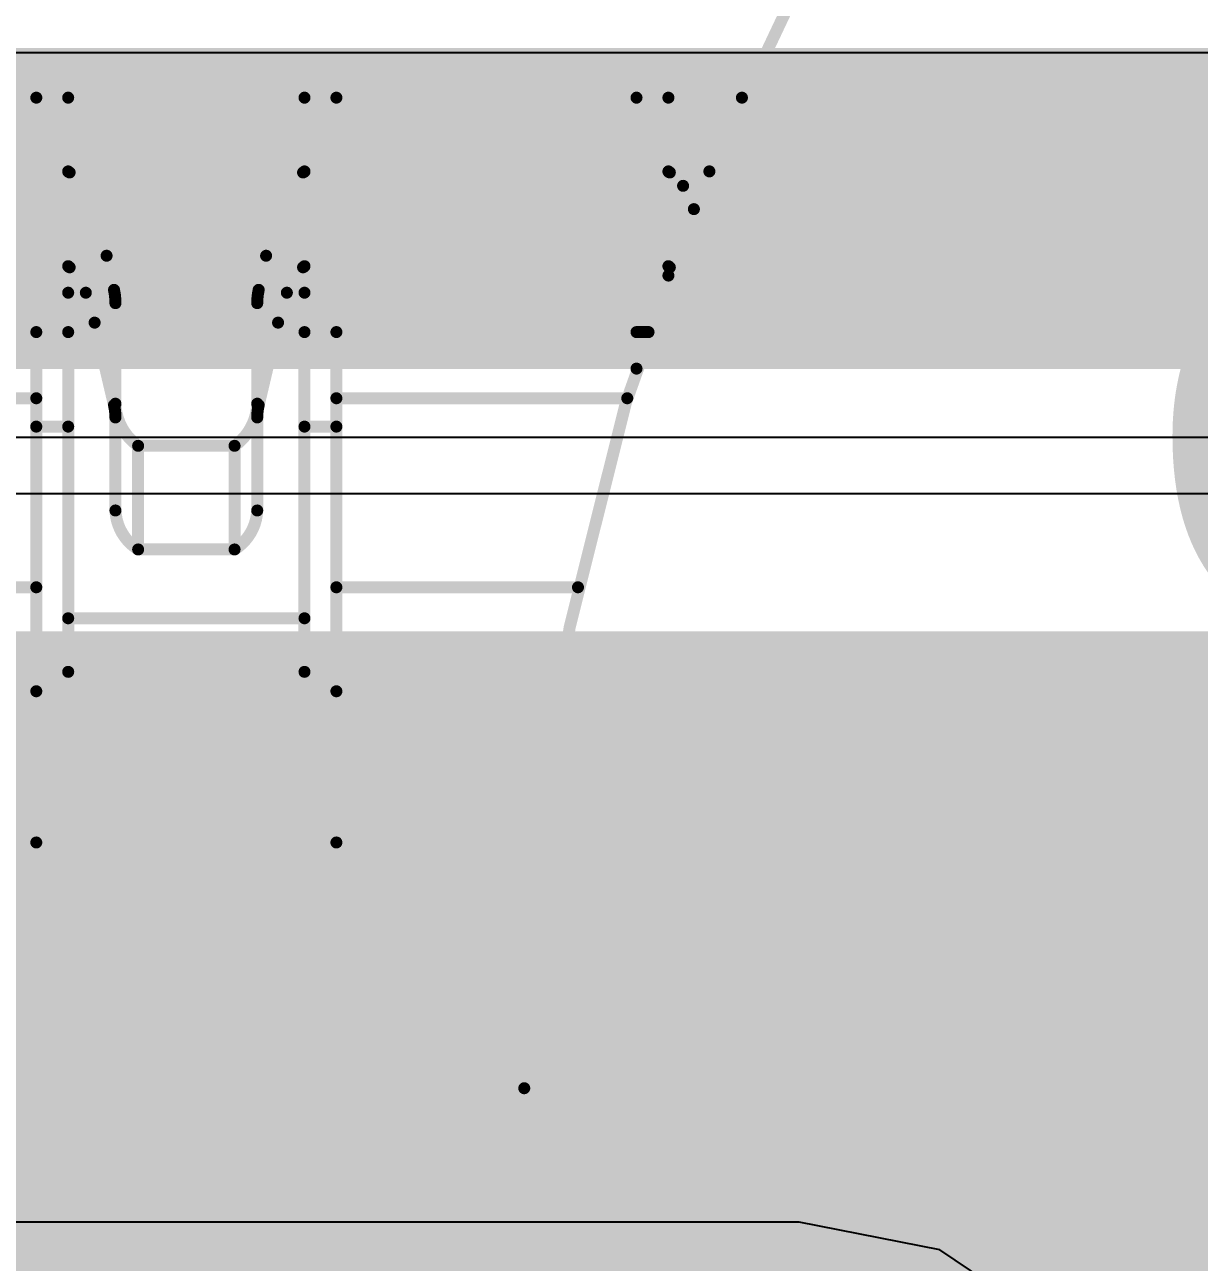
# Model space of a CAD drawing. Header units: inches. Extents: x -6 to 5433, y -4 to 5447.
# Drawn here: x 12.219 to 13.461, y 28.611 to 29.92 of the extents above; entities that cross this region are included whole.
import ezdxf

# ---------------------------------------------------------------- set-up
doc = ezdxf.new("R2010")
doc.units = ezdxf.units.IN
for name, color, linetype in [('Bottom Layer', 5, 'Continuous'), ('Bottom Overlay', 54, 'Continuous'), ('Mechanical 4', 56, 'Continuous'), ('Power', 76, 'Continuous'), ('Top Layer', 1, 'Continuous'), ('Top Paste', 8, 'Continuous'), ('Top Solder', 216, 'Continuous')]:
    doc.layers.add(name, color=color, linetype=linetype)
doc.styles.add('Arial_Bold', font='', dxfattribs={"height": 0.2})
doc.styles.get('Arial_Bold').set_extended_font_data('Arial', bold=True)

# ---------------------------------------------------------------- blocks, each defined once
blk = doc.blocks.new('QTH_030_01_L_D_A_K_TR_154')
at = {"layer": 'Top Layer'}
blk.add_hatch(color=1, dxfattribs=at).paths.add_polyline_path([(0.8249996199999998, 0.32000063), (5.52500038, 0.32000063), (5.52500038, -0.32000063), (0.8249996199999998, -0.32000063)])
at = {"layer": 'Top Paste'}
blk.add_hatch(color=8, dxfattribs=at).paths.add_polyline_path([(0.8249996199999998, 0.32000063), (5.52500038, 0.32000063), (5.52500038, -0.32000063), (0.8249996199999998, -0.32000063)])
at = {"layer": 'Top Solder'}
blk.add_hatch(color=216, dxfattribs=at).paths.add_polyline_path([(0.7233996199999999, 0.42160063), (5.62660038, 0.42160063), (5.62660038, -0.42160063), (0.7233996199999999, -0.42160063)])

msp = doc.modelspace()

# ---------------------------------------------------------------- linework, layer by layer
at = {"layer": 'Bottom Layer'}
for p, q in [((4.82502464, 29.48371802), (14.02551932, 29.48371802)), ((13.03822132, 28.6534098), (4.871544739999999, 28.6534098)), ((13.1868799, 28.62383912), (13.03822132, 28.6534098)), ((13.31290708, 28.5396305), (13.1868799, 28.62383912))]:
    msp.add_line(p, q, dxfattribs=at)
msp.add_lwpolyline([(4.55450194, 29.7556428, 0.2794, 0.2794, 0), (14.13815562, 29.7556428, 0.2794, 0.2794, 0)], format="xyseb", dxfattribs=at)
at = {"layer": 'Mechanical 4'}
for points in [[(17.74740418, 28.79494622, 0.0127, 0.0127, 1), (12.74740402, 28.79494622, 0.0127, 0.0127, 1)], [(12.2279791, 29.84294514, 0.00635, 0.00635, 1), (12.2343291, 29.84294514, 0.00635, 0.00635, 1)], [(12.2279791, 29.84294514, 0.00635, 0.00635, 1), (12.2343291, 29.84294514, 0.00635, 0.00635, 1)], [(12.26173062, 29.84294514, 0.00635, 0.00635, 1), (12.26808062, 29.84294514, 0.00635, 0.00635, 1)], [(12.51173012, 29.84294514, 0.00635, 0.00635, 1), (12.51808012, 29.84294514, 0.00635, 0.00635, 1)], [(12.5454791, 29.84294514, 0.00635, 0.00635, 1), (12.5518291, 29.84294514, 0.00635, 0.00635, 1)], [(12.5454791, 29.84294514, 0.00635, 0.00635, 1), (12.5518291, 29.84294514, 0.00635, 0.00635, 1)], [(12.8629791, 29.84294514, 0.00635, 0.00635, 1), (12.8693291, 29.84294514, 0.00635, 0.00635, 1)], [(12.8629791, 29.84294514, 0.00635, 0.00635, 1), (12.8693291, 29.84294514, 0.00635, 0.00635, 1)], [(12.89673062, 29.84294514, 0.00635, 0.00635, 1), (12.90308062, 29.84294514, 0.00635, 0.00635, 1)], [(12.97449526, 29.84294514, 0.00635, 0.00635, 1), (12.98084526, 29.84294514, 0.00635, 0.00635, 1)], [(12.26172808, 29.76474616, 0.00635, 0.00635, 1), (12.26807808, 29.76474616, 0.00635, 0.00635, 1)], [(12.26173062, 29.76494682, 0.00635, 0.00635, 1), (12.26808062, 29.76494682, 0.00635, 0.00635, 1)], [(12.2618246, 29.764609, 0.00635, 0.00635, 1), (12.2681746, 29.764609, 0.00635, 0.00635, 1)], [(12.26182714, 29.764609, 0.00635, 0.00635, 1), (12.26817714, 29.764609, 0.00635, 0.00635, 1)], [(12.26189572, 29.76453788, 0.00635, 0.00635, 1), (12.26824572, 29.76453788, 0.00635, 0.00635, 1)], [(12.26189572, 29.76453788, 0.00635, 0.00635, 1), (12.26824572, 29.76453788, 0.00635, 0.00635, 1)], [(12.2619897, 29.76445914, 0.00635, 0.00635, 1), (12.2683397, 29.76445914, 0.00635, 0.00635, 1)], [(12.2619897, 29.76445914, 0.00635, 0.00635, 1), (12.2683397, 29.76445914, 0.00635, 0.00635, 1)], [(12.26211416, 29.76437278, 0.00635, 0.00635, 1), (12.26846416, 29.76437278, 0.00635, 0.00635, 1)], [(12.26211416, 29.76437278, 0.00635, 0.00635, 1), (12.26846416, 29.76437278, 0.00635, 0.00635, 1)], [(12.26227926, 29.76427626, 0.00635, 0.00635, 1), (12.26862926, 29.76427626, 0.00635, 0.00635, 1)], [(12.2622818, 29.76427626, 0.00635, 0.00635, 1), (12.2686318, 29.76427626, 0.00635, 0.00635, 1)], [(12.262485, 29.76416958, 0.00635, 0.00635, 1), (12.268835, 29.76416958, 0.00635, 0.00635, 1)], [(12.262485, 29.76416704, 0.00635, 0.00635, 1), (12.268835, 29.76416704, 0.00635, 0.00635, 1)], [(12.26272376, 29.76405528, 0.00635, 0.00635, 1), (12.26907376, 29.76405528, 0.00635, 0.00635, 1)], [(12.26272376, 29.76405528, 0.00635, 0.00635, 1), (12.26907376, 29.76405528, 0.00635, 0.00635, 1)], [(12.2629803, 29.7639359, 0.00635, 0.00635, 1), (12.2693303, 29.7639359, 0.00635, 0.00635, 1)], [(12.2629803, 29.7639359, 0.00635, 0.00635, 1), (12.2693303, 29.7639359, 0.00635, 0.00635, 1)], [(12.26324954, 29.76381652, 0.00635, 0.00635, 1), (12.26959954, 29.76381652, 0.00635, 0.00635, 1)], [(12.26324954, 29.76381652, 0.00635, 0.00635, 1), (12.26959954, 29.76381652, 0.00635, 0.00635, 1)], [(12.26324954, 29.76381652, 0.00635, 0.00635, 1), (12.26959954, 29.76381652, 0.00635, 0.00635, 1)], [(12.5102112, 29.76381652, 0.00635, 0.00635, 1), (12.5165612, 29.76381652, 0.00635, 0.00635, 1)], [(12.5102112, 29.76381652, 0.00635, 0.00635, 1), (12.5165612, 29.76381652, 0.00635, 0.00635, 1)], [(12.5102112, 29.76381652, 0.00635, 0.00635, 1), (12.5165612, 29.76381652, 0.00635, 0.00635, 1)], [(12.51072174, 29.76405274, 0.00635, 0.00635, 1), (12.51707174, 29.76405274, 0.00635, 0.00635, 1)], [(12.51072174, 29.76405274, 0.00635, 0.00635, 1), (12.51707174, 29.76405274, 0.00635, 0.00635, 1)], [(12.51095796, 29.7641645, 0.00635, 0.00635, 1), (12.51730796, 29.7641645, 0.00635, 0.00635, 1)], [(12.51095796, 29.7641645, 0.00635, 0.00635, 1), (12.51730796, 29.7641645, 0.00635, 0.00635, 1)], [(12.51116624, 29.76427118, 0.00635, 0.00635, 1), (12.51751624, 29.76427118, 0.00635, 0.00635, 1)], [(12.51116878, 29.76427118, 0.00635, 0.00635, 1), (12.51751878, 29.76427118, 0.00635, 0.00635, 1)], [(12.51134404, 29.76437024, 0.00635, 0.00635, 1), (12.51769404, 29.76437024, 0.00635, 0.00635, 1)], [(12.51134658, 29.76437024, 0.00635, 0.00635, 1), (12.51769658, 29.76437024, 0.00635, 0.00635, 1)], [(12.51148374, 29.76446168, 0.00635, 0.00635, 1), (12.51783374, 29.76446168, 0.00635, 0.00635, 1)], [(12.51148628, 29.76446168, 0.00635, 0.00635, 1), (12.51783628, 29.76446168, 0.00635, 0.00635, 1)], [(12.5115828, 29.76454042, 0.00635, 0.00635, 1), (12.5179328, 29.76454042, 0.00635, 0.00635, 1)], [(12.5115828, 29.76454042, 0.00635, 0.00635, 1), (12.5179328, 29.76454042, 0.00635, 0.00635, 1)], [(12.51164884, 29.76461408, 0.00635, 0.00635, 1), (12.51799884, 29.76461408, 0.00635, 0.00635, 1)], [(12.51164884, 29.76461154, 0.00635, 0.00635, 1), (12.51799884, 29.76461154, 0.00635, 0.00635, 1)], [(12.51169202, 29.76468012, 0.00635, 0.00635, 1), (12.51804202, 29.76468012, 0.00635, 0.00635, 1)], [(12.51169456, 29.76468012, 0.00635, 0.00635, 1), (12.51804456, 29.76468012, 0.00635, 0.00635, 1)], [(12.51172758, 29.76474616, 0.00635, 0.00635, 1), (12.51807758, 29.76474616, 0.00635, 0.00635, 1)], [(12.51173012, 29.76494682, 0.00635, 0.00635, 1), (12.51808012, 29.76494682, 0.00635, 0.00635, 1)], [(12.89672808, 29.76474616, 0.00635, 0.00635, 1), (12.90307808, 29.76474616, 0.00635, 0.00635, 1)], [(12.89673062, 29.76494682, 0.00635, 0.00635, 1), (12.90308062, 29.76494682, 0.00635, 0.00635, 1)], [(12.8968246, 29.764609, 0.00635, 0.00635, 1), (12.9031746, 29.764609, 0.00635, 0.00635, 1)], [(12.89682714, 29.764609, 0.00635, 0.00635, 1), (12.90317714, 29.764609, 0.00635, 0.00635, 1)], [(12.89689572, 29.76453788, 0.00635, 0.00635, 1), (12.90324572, 29.76453788, 0.00635, 0.00635, 1)], [(12.89689572, 29.76453788, 0.00635, 0.00635, 1), (12.90324572, 29.76453788, 0.00635, 0.00635, 1)], [(12.8969897, 29.76445914, 0.00635, 0.00635, 1), (12.9033397, 29.76445914, 0.00635, 0.00635, 1)], [(12.8969897, 29.76445914, 0.00635, 0.00635, 1), (12.9033397, 29.76445914, 0.00635, 0.00635, 1)], [(12.89711416, 29.76437278, 0.00635, 0.00635, 1), (12.90346416, 29.76437278, 0.00635, 0.00635, 1)], [(12.89711416, 29.76437278, 0.00635, 0.00635, 1), (12.90346416, 29.76437278, 0.00635, 0.00635, 1)], [(12.89727926, 29.76427626, 0.00635, 0.00635, 1), (12.90362926, 29.76427626, 0.00635, 0.00635, 1)], [(12.8972818, 29.76427626, 0.00635, 0.00635, 1), (12.9036318, 29.76427626, 0.00635, 0.00635, 1)], [(12.897485, 29.76416958, 0.00635, 0.00635, 1), (12.903835, 29.76416958, 0.00635, 0.00635, 1)], [(12.897485, 29.76416704, 0.00635, 0.00635, 1), (12.903835, 29.76416704, 0.00635, 0.00635, 1)], [(12.89772376, 29.76405528, 0.00635, 0.00635, 1), (12.90407376, 29.76405528, 0.00635, 0.00635, 1)], [(12.89772376, 29.76405528, 0.00635, 0.00635, 1), (12.90407376, 29.76405528, 0.00635, 0.00635, 1)], [(12.8979803, 29.7639359, 0.00635, 0.00635, 1), (12.9043303, 29.7639359, 0.00635, 0.00635, 1)], [(12.8979803, 29.7639359, 0.00635, 0.00635, 1), (12.9043303, 29.7639359, 0.00635, 0.00635, 1)], [(12.89824954, 29.76381652, 0.00635, 0.00635, 1), (12.90459954, 29.76381652, 0.00635, 0.00635, 1)], [(12.89824954, 29.76381652, 0.00635, 0.00635, 1), (12.90459954, 29.76381652, 0.00635, 0.00635, 1)], [(12.89824954, 29.76381652, 0.00635, 0.00635, 1), (12.90459954, 29.76381652, 0.00635, 0.00635, 1)], [(12.9400808, 29.76494682, 0.00635, 0.00635, 1), (12.9464308, 29.76494682, 0.00635, 0.00635, 1)], [(12.91224748, 29.74968142, 0.00635, 0.00635, 1), (12.91859748, 29.74968142, 0.00635, 0.00635, 1)], [(12.91224748, 29.74968142, 0.00635, 0.00635, 1), (12.91859748, 29.74968142, 0.00635, 0.00635, 1)], [(12.9236724, 29.72500532, 0.00635, 0.00635, 1), (12.9300224, 29.72500532, 0.00635, 0.00635, 1)], [(12.30235792, 29.67571154, 0.00635, 0.00635, 1), (12.30870792, 29.67571154, 0.00635, 0.00635, 1)], [(12.30235792, 29.67571154, 0.00635, 0.00635, 1), (12.30870792, 29.67571154, 0.00635, 0.00635, 1)], [(12.30235792, 29.67571154, 0.00635, 0.00635, 1), (12.30870792, 29.67571154, 0.00635, 0.00635, 1)], [(12.47110282, 29.67571154, 0.00635, 0.00635, 1), (12.47745282, 29.67571154, 0.00635, 0.00635, 1)], [(12.47110282, 29.67571154, 0.00635, 0.00635, 1), (12.47745282, 29.67571154, 0.00635, 0.00635, 1)], [(12.47110282, 29.67571154, 0.00635, 0.00635, 1), (12.47745282, 29.67571154, 0.00635, 0.00635, 1)], [(12.26172808, 29.66467777999999, 0.00635, 0.00635, 1), (12.26807808, 29.66467777999999, 0.00635, 0.00635, 1)], [(12.26182714, 29.6644949, 0.00635, 0.00635, 1), (12.26817714, 29.6644949, 0.00635, 0.00635, 1)], [(12.26182968, 29.66449744, 0.00635, 0.00635, 1), (12.26817968, 29.66449744, 0.00635, 0.00635, 1)], [(12.2619897, 29.66429678, 0.00635, 0.00635, 1), (12.2683397, 29.66429678, 0.00635, 0.00635, 1)], [(12.2619897, 29.66429424, 0.00635, 0.00635, 1), (12.2683397, 29.66429424, 0.00635, 0.00635, 1)], [(12.26211416, 29.66417994, 0.00635, 0.00635, 1), (12.26846416, 29.66417994, 0.00635, 0.00635, 1)], [(12.26211416, 29.6641774, 0.00635, 0.00635, 1), (12.26846416, 29.6641774, 0.00635, 0.00635, 1)], [(12.26227926, 29.66405294, 0.00635, 0.00635, 1), (12.26862926, 29.66405294, 0.00635, 0.00635, 1)], [(12.26227926, 29.6640504, 0.00635, 0.00635, 1), (12.26862926, 29.6640504, 0.00635, 0.00635, 1)], [(12.262485, 29.66390816, 0.00635, 0.00635, 1), (12.268835, 29.66390816, 0.00635, 0.00635, 1)], [(12.26248754, 29.66390816, 0.00635, 0.00635, 1), (12.26883754, 29.66390816, 0.00635, 0.00635, 1)], [(12.26272376, 29.6637583, 0.00635, 0.00635, 1), (12.26907376, 29.6637583, 0.00635, 0.00635, 1)], [(12.26272376, 29.66375576, 0.00635, 0.00635, 1), (12.26907376, 29.66375576, 0.00635, 0.00635, 1)], [(12.2629803, 29.66359828, 0.00635, 0.00635, 1), (12.2693303, 29.66359828, 0.00635, 0.00635, 1)], [(12.2629803, 29.66359828, 0.00635, 0.00635, 1), (12.2693303, 29.66359828, 0.00635, 0.00635, 1)], [(12.26324954, 29.66343826, 0.00635, 0.00635, 1), (12.26959954, 29.66343826, 0.00635, 0.00635, 1)], [(12.26324954, 29.66343572, 0.00635, 0.00635, 1), (12.26959954, 29.66343572, 0.00635, 0.00635, 1)], [(12.26324954, 29.66343572, 0.00635, 0.00635, 1), (12.26959954, 29.66343572, 0.00635, 0.00635, 1)], [(12.5102112, 29.66343826, 0.00635, 0.00635, 1), (12.5165612, 29.66343826, 0.00635, 0.00635, 1)], [(12.5102112, 29.66343572, 0.00635, 0.00635, 1), (12.5165612, 29.66343572, 0.00635, 0.00635, 1)], [(12.5102112, 29.66343572, 0.00635, 0.00635, 1), (12.5165612, 29.66343572, 0.00635, 0.00635, 1)], [(12.51072174, 29.66375322, 0.00635, 0.00635, 1), (12.51707174, 29.66375322, 0.00635, 0.00635, 1)], [(12.51072174, 29.66375322, 0.00635, 0.00635, 1), (12.51707174, 29.66375322, 0.00635, 0.00635, 1)], [(12.51095542, 29.66390308, 0.00635, 0.00635, 1), (12.51730542, 29.66390308, 0.00635, 0.00635, 1)], [(12.51095796, 29.66390308, 0.00635, 0.00635, 1), (12.51730796, 29.66390308, 0.00635, 0.00635, 1)], [(12.51116624, 29.66404786, 0.00635, 0.00635, 1), (12.51751624, 29.66404786, 0.00635, 0.00635, 1)], [(12.51116624, 29.66404532, 0.00635, 0.00635, 1), (12.51751624, 29.66404532, 0.00635, 0.00635, 1)], [(12.51134404, 29.66418248, 0.00635, 0.00635, 1), (12.51769404, 29.66418248, 0.00635, 0.00635, 1)], [(12.51134658, 29.66417994, 0.00635, 0.00635, 1), (12.51769658, 29.66417994, 0.00635, 0.00635, 1)], [(12.51148374, 29.66429932, 0.00635, 0.00635, 1), (12.51783374, 29.66429932, 0.00635, 0.00635, 1)], [(12.51148374, 29.66429932, 0.00635, 0.00635, 1), (12.51783374, 29.66429932, 0.00635, 0.00635, 1)], [(12.5115828, 29.664406, 0.00635, 0.00635, 1), (12.5179328, 29.664406, 0.00635, 0.00635, 1)], [(12.5115828, 29.664406, 0.00635, 0.00635, 1), (12.5179328, 29.664406, 0.00635, 0.00635, 1)], [(12.51164884, 29.66450252, 0.00635, 0.00635, 1), (12.51799884, 29.66450252, 0.00635, 0.00635, 1)], [(12.51164884, 29.66450252, 0.00635, 0.00635, 1), (12.51799884, 29.66450252, 0.00635, 0.00635, 1)], [(12.51169456, 29.66459142, 0.00635, 0.00635, 1), (12.51804456, 29.66459142, 0.00635, 0.00635, 1)], [(12.51169456, 29.66458888, 0.00635, 0.00635, 1), (12.51804456, 29.66458888, 0.00635, 0.00635, 1)], [(12.51173012, 29.66467524, 0.00635, 0.00635, 1), (12.51808012, 29.66467524, 0.00635, 0.00635, 1)], [(12.89672808, 29.66467777999999, 0.00635, 0.00635, 1), (12.90307808, 29.66467777999999, 0.00635, 0.00635, 1)], [(12.89682714, 29.6644949, 0.00635, 0.00635, 1), (12.90317714, 29.6644949, 0.00635, 0.00635, 1)], [(12.89682968, 29.66449744, 0.00635, 0.00635, 1), (12.90317968, 29.66449744, 0.00635, 0.00635, 1)], [(12.8969897, 29.66429678, 0.00635, 0.00635, 1), (12.9033397, 29.66429678, 0.00635, 0.00635, 1)], [(12.8969897, 29.66429424, 0.00635, 0.00635, 1), (12.9033397, 29.66429424, 0.00635, 0.00635, 1)], [(12.89711416, 29.66417994, 0.00635, 0.00635, 1), (12.90346416, 29.66417994, 0.00635, 0.00635, 1)], [(12.89711416, 29.6641774, 0.00635, 0.00635, 1), (12.90346416, 29.6641774, 0.00635, 0.00635, 1)], [(12.89727926, 29.66405294, 0.00635, 0.00635, 1), (12.90362926, 29.66405294, 0.00635, 0.00635, 1)], [(12.89727926, 29.6640504, 0.00635, 0.00635, 1), (12.90362926, 29.6640504, 0.00635, 0.00635, 1)], [(12.897485, 29.66390816, 0.00635, 0.00635, 1), (12.903835, 29.66390816, 0.00635, 0.00635, 1)], [(12.89748754, 29.66390816, 0.00635, 0.00635, 1), (12.90383754, 29.66390816, 0.00635, 0.00635, 1)], [(12.89772376, 29.6637583, 0.00635, 0.00635, 1), (12.90407376, 29.6637583, 0.00635, 0.00635, 1)], [(12.89772376, 29.66375576, 0.00635, 0.00635, 1), (12.90407376, 29.66375576, 0.00635, 0.00635, 1)], [(12.8979803, 29.66359828, 0.00635, 0.00635, 1), (12.9043303, 29.66359828, 0.00635, 0.00635, 1)], [(12.8979803, 29.66359828, 0.00635, 0.00635, 1), (12.9043303, 29.66359828, 0.00635, 0.00635, 1)], [(12.89824954, 29.66343572, 0.00635, 0.00635, 1), (12.90459954, 29.66343572, 0.00635, 0.00635, 1)], [(12.89824954, 29.66343572, 0.00635, 0.00635, 1), (12.90459954, 29.66343572, 0.00635, 0.00635, 1)], [(12.89673062, 29.65473876, 0.00635, 0.00635, 1), (12.90308062, 29.65473876, 0.00635, 0.00635, 1)], [(12.26173062, 29.63661078, 0.00635, 0.00635, 1), (12.26808062, 29.63661078, 0.00635, 0.00635, 1)], [(12.280392, 29.63661078, 0.00635, 0.00635, 1), (12.286742, 29.63661078, 0.00635, 0.00635, 1)], [(12.3102116, 29.6396156, 0.00635, 0.00635, 1), (12.3165616, 29.6396156, 0.00635, 0.00635, 1)], [(12.3102116, 29.6396156, 0.00635, 0.00635, 1), (12.3165616, 29.6396156, 0.00635, 0.00635, 1)], [(12.3102116, 29.6396156, 0.00635, 0.00635, 1), (12.3165616, 29.6396156, 0.00635, 0.00635, 1)], [(12.46324914, 29.6396156, 0.00635, 0.00635, 1), (12.46959914, 29.6396156, 0.00635, 0.00635, 1)], [(12.46324914, 29.6396156, 0.00635, 0.00635, 1), (12.46959914, 29.6396156, 0.00635, 0.00635, 1)], [(12.46324914, 29.6396156, 0.00635, 0.00635, 1), (12.46959914, 29.6396156, 0.00635, 0.00635, 1)], [(12.49306874, 29.63661078, 0.00635, 0.00635, 1), (12.49941874, 29.63661078, 0.00635, 0.00635, 1)], [(12.51173012, 29.63661078, 0.00635, 0.00635, 1), (12.51808012, 29.63661078, 0.00635, 0.00635, 1)], [(12.31173052, 29.625544, 0.00635, 0.00635, 1), (12.31808052, 29.625544, 0.00635, 0.00635, 1)], [(12.31173052, 29.625544, 0.00635, 0.00635, 1), (12.31808052, 29.625544, 0.00635, 0.00635, 1)], [(12.46173022, 29.625544, 0.00635, 0.00635, 1), (12.46808022, 29.625544, 0.00635, 0.00635, 1)], [(12.46173022, 29.625544, 0.00635, 0.00635, 1), (12.46808022, 29.625544, 0.00635, 0.00635, 1)], [(12.2896884, 29.60494714, 0.00635, 0.00635, 1), (12.2960384, 29.60494714, 0.00635, 0.00635, 1)], [(12.28969094, 29.6049446, 0.00635, 0.00635, 1), (12.29604094, 29.6049446, 0.00635, 0.00635, 1)], [(12.4837698, 29.60494714, 0.00635, 0.00635, 1), (12.4901198, 29.60494714, 0.00635, 0.00635, 1)], [(12.4837698, 29.6049446, 0.00635, 0.00635, 1), (12.4901198, 29.6049446, 0.00635, 0.00635, 1)], [(12.2279791, 29.59494462, 0.00635, 0.00635, 1), (12.2343291, 29.59494462, 0.00635, 0.00635, 1)], [(12.26173062, 29.59494462, 0.00635, 0.00635, 1), (12.26808062, 29.59494462, 0.00635, 0.00635, 1)], [(12.51173012, 29.59494462, 0.00635, 0.00635, 1), (12.51808012, 29.59494462, 0.00635, 0.00635, 1)], [(12.5454791, 29.59494462, 0.00635, 0.00635, 1), (12.5518291, 29.59494462, 0.00635, 0.00635, 1)], [(12.8629791, 29.59494462, 0.00635, 0.00635, 1), (12.8693291, 29.59494462, 0.00635, 0.00635, 1)], [(12.87568672, 29.59494462, 0.00635, 0.00635, 1), (12.88203672, 29.59494462, 0.00635, 0.00635, 1)], [(12.8629791, 29.55629344, 0.00635, 0.00635, 1), (12.8693291, 29.55629344, 0.00635, 0.00635, 1)], [(12.2279791, 29.52494476, 0.00635, 0.00635, 1), (12.2343291, 29.52494476, 0.00635, 0.00635, 1)], [(12.3102116, 29.5176575, 0.00635, 0.00635, 1), (12.3165616, 29.5176575, 0.00635, 0.00635, 1)], [(12.3102116, 29.5176575, 0.00635, 0.00635, 1), (12.3165616, 29.5176575, 0.00635, 0.00635, 1)], [(12.3102116, 29.5176575, 0.00635, 0.00635, 1), (12.3165616, 29.5176575, 0.00635, 0.00635, 1)], [(12.31173052, 29.51917896, 0.00635, 0.00635, 1), (12.31808052, 29.51917896, 0.00635, 0.00635, 1)], [(12.46173022, 29.51917896, 0.00635, 0.00635, 1), (12.46808022, 29.51917896, 0.00635, 0.00635, 1)], [(12.46324914, 29.5176575, 0.00635, 0.00635, 1), (12.46959914, 29.5176575, 0.00635, 0.00635, 1)], [(12.46324914, 29.5176575, 0.00635, 0.00635, 1), (12.46959914, 29.5176575, 0.00635, 0.00635, 1)], [(12.46324914, 29.5176575, 0.00635, 0.00635, 1), (12.46959914, 29.5176575, 0.00635, 0.00635, 1)], [(12.5454791, 29.52494476, 0.00635, 0.00635, 1), (12.5518291, 29.52494476, 0.00635, 0.00635, 1)], [(12.85318486, 29.52494476, 0.00635, 0.00635, 1), (12.85953486, 29.52494476, 0.00635, 0.00635, 1)], [(12.31173052, 29.50463492, 0.00635, 0.00635, 1), (12.31808052, 29.50463492, 0.00635, 0.00635, 1)], [(12.46173022, 29.50463492, 0.00635, 0.00635, 1), (12.46808022, 29.50463492, 0.00635, 0.00635, 1)], [(12.2279791, 29.49494482, 0.00635, 0.00635, 1), (12.2343291, 29.49494482, 0.00635, 0.00635, 1)], [(12.26173062, 29.49494482, 0.00635, 0.00635, 1), (12.26808062, 29.49494482, 0.00635, 0.00635, 1)], [(12.51173012, 29.49494482, 0.00635, 0.00635, 1), (12.51808012, 29.49494482, 0.00635, 0.00635, 1)], [(12.5454791, 29.49494482, 0.00635, 0.00635, 1), (12.5518291, 29.49494482, 0.00635, 0.00635, 1)], [(12.3357386, 29.47460704, 0.00635, 0.00635, 1), (12.3420886, 29.47460704, 0.00635, 0.00635, 1)], [(12.33574114, 29.47460704, 0.00635, 0.00635, 1), (12.34209114, 29.47460704, 0.00635, 0.00635, 1)], [(12.33574114, 29.47460704, 0.00635, 0.00635, 1), (12.34209114, 29.47460704, 0.00635, 0.00635, 1)], [(12.4377196, 29.47460704, 0.00635, 0.00635, 1), (12.4440696, 29.47460704, 0.00635, 0.00635, 1)], [(12.4377196, 29.47460704, 0.00635, 0.00635, 1), (12.4440696, 29.47460704, 0.00635, 0.00635, 1)], [(12.43772214, 29.47460704, 0.00635, 0.00635, 1), (12.44407214, 29.47460704, 0.00635, 0.00635, 1)], [(12.31173052, 29.40619722, 0.00635, 0.00635, 1), (12.31808052, 29.40619722, 0.00635, 0.00635, 1)], [(12.31173052, 29.40619468, 0.00635, 0.00635, 1), (12.31808052, 29.40619468, 0.00635, 0.00635, 1)], [(12.46173022, 29.40619722, 0.00635, 0.00635, 1), (12.46808022, 29.40619722, 0.00635, 0.00635, 1)], [(12.46173022, 29.40619468, 0.00635, 0.00635, 1), (12.46808022, 29.40619468, 0.00635, 0.00635, 1)], [(12.3357386, 29.36494762, 0.00635, 0.00635, 1), (12.3420886, 29.36494762, 0.00635, 0.00635, 1)], [(12.33574114, 29.36494508, 0.00635, 0.00635, 1), (12.34209114, 29.36494508, 0.00635, 0.00635, 1)], [(12.33574114, 29.36494508, 0.00635, 0.00635, 1), (12.34209114, 29.36494508, 0.00635, 0.00635, 1)], [(12.4377196, 29.36494508, 0.00635, 0.00635, 1), (12.4440696, 29.36494508, 0.00635, 0.00635, 1)], [(12.4377196, 29.36494508, 0.00635, 0.00635, 1), (12.4440696, 29.36494508, 0.00635, 0.00635, 1)], [(12.43772214, 29.36494762, 0.00635, 0.00635, 1), (12.44407214, 29.36494762, 0.00635, 0.00635, 1)], [(12.2279791, 29.32494516, 0.00635, 0.00635, 1), (12.2343291, 29.32494516, 0.00635, 0.00635, 1)], [(12.5454791, 29.32494516, 0.00635, 0.00635, 1), (12.5518291, 29.32494516, 0.00635, 0.00635, 1)], [(12.80105644, 29.32494516, 0.00635, 0.00635, 1), (12.80740644, 29.32494516, 0.00635, 0.00635, 1)], [(12.26173062, 29.29215376, 0.00635, 0.00635, 1), (12.26808062, 29.29215376, 0.00635, 0.00635, 1)], [(12.51173012, 29.29215376, 0.00635, 0.00635, 1), (12.51808012, 29.29215376, 0.00635, 0.00635, 1)], [(12.26173062, 29.23548127999999, 0.00635, 0.00635, 1), (12.26808062, 29.23548127999999, 0.00635, 0.00635, 1)], [(12.26173062, 29.23548127999999, 0.00635, 0.00635, 1), (12.26808062, 29.23548127999999, 0.00635, 0.00635, 1)], [(12.51173012, 29.23548127999999, 0.00635, 0.00635, 1), (12.51808012, 29.23548127999999, 0.00635, 0.00635, 1)], [(12.51173012, 29.23548127999999, 0.00635, 0.00635, 1), (12.51808012, 29.23548127999999, 0.00635, 0.00635, 1)], [(12.2279791, 29.21494538, 0.00635, 0.00635, 1), (12.2343291, 29.21494538, 0.00635, 0.00635, 1)], [(12.5454791, 29.21494538, 0.00635, 0.00635, 1), (12.5518291, 29.21494538, 0.00635, 0.00635, 1)], [(12.2279791, 29.0549457, 0.00635, 0.00635, 1), (12.2343291, 29.0549457, 0.00635, 0.00635, 1)], [(12.2279791, 29.0549457, 0.00635, 0.00635, 1), (12.2343291, 29.0549457, 0.00635, 0.00635, 1)], [(12.5454791, 29.0549457, 0.00635, 0.00635, 1), (12.5518291, 29.0549457, 0.00635, 0.00635, 1)], [(12.5454791, 29.0549457, 0.00635, 0.00635, 1), (12.5518291, 29.0549457, 0.00635, 0.00635, 1)], [(12.74422902, 28.79494622, 0.00635, 0.00635, 1), (12.75057902, 28.79494622, 0.00635, 0.00635, 1)], [(12.74422902, 28.79494622, 0.00635, 0.00635, 1), (12.75057902, 28.79494622, 0.00635, 0.00635, 1)]]:
    msp.add_lwpolyline(points, format="xyseb", close=True, dxfattribs=at)
for points in [[(12.2311541, 29.0549457, 0.0127, 0.0127, 0), (12.2311541, 29.84294514, 0.0127, 0.0127, 0)], [(12.2311541, 29.84294514, 0.0127, 0.0127, 0), (12.5486541, 29.84294514, 0.0127, 0.0127, 0)], [(12.26490562, 29.23548127999999, 0.0127, 0.0127, 0), (12.26490562, 29.84294514, 0.0127, 0.0127, 0)], [(12.51490512, 29.23548127999999, 0.0127, 0.0127, 0), (12.51490512, 29.84294514, 0.0127, 0.0127, 0)], [(12.5486541, 29.0549457, 0.0127, 0.0127, 0), (12.5486541, 29.84294514, 0.0127, 0.0127, 0)], [(12.8661541, 29.55629344, 0.0127, 0.0127, 0), (12.8661541, 29.84294514, 0.0127, 0.0127, 0)], [(12.8661541, 29.84294514, 0.0127, 0.0127, 0), (12.97767026, 29.84294514, 0.0127, 0.0127, 0)], [(12.89990562, 29.65473876, 0.0127, 0.0127, 0), (12.89990562, 29.84294514, 0.0127, 0.0127, 0)], [(12.2649996, 29.764609, 0.0127, 0.0127, -0.03260548542095505), (12.26490308, 29.76474616, 0.0127, 0.0127, 0)], [(12.26490562, 29.76494682, 0.0127, 0.0127, 0), (12.51490512, 29.76494682, 0.0127, 0.0127, 0)], [(12.26507072, 29.76453788, 0.0127, 0.0127, -0.02828759413560208), (12.26500214, 29.764609, 0.0127, 0.0127, 0)], [(12.2651647, 29.76445914, 0.0127, 0.0127, -0.02675080200086138), (12.26507072, 29.76453788, 0.0127, 0.0127, 0)], [(12.26528916, 29.76437278, 0.0127, 0.0127, -0.02199381123181566), (12.2651647, 29.76445914, 0.0127, 0.0127, 0)], [(12.2654568, 29.76427626, 0.0127, 0.0127, -0.01668692777728396), (12.26528916, 29.76437278, 0.0127, 0.0127, 0)], [(12.26566, 29.76416958, 0.0127, 0.0127, -0.009375562005740475), (12.26545426, 29.76427626, 0.0127, 0.0127, 0)], [(12.26589876, 29.76405528, 0.0127, 0.0127, -0.005205298992505798), (12.26566, 29.76416704, 0.0127, 0.0127, 0)], [(12.26589876, 29.76405528, 0.0127, 0.0127, 0), (12.2661553, 29.7639359, 0.0127, 0.0127, 0)], [(12.2661553, 29.7639359, 0.0127, 0.0127, 0), (12.26642454, 29.76381652, 0.0127, 0.0127, 0)], [(12.26642454, 29.66343572, 0.0127, 0.0127, 0), (12.26642454, 29.76381652, 0.0127, 0.0127, 0)], [(12.26642454, 29.76381652, 0.0127, 0.0127, -0.1798941776662689), (12.30553292, 29.67571154, 0.0127, 0.0127, 0)], [(12.47427782, 29.67571154, 0.0127, 0.0127, -0.1798941776662689), (12.5133862, 29.76381652, 0.0127, 0.0127, 0)], [(12.5133862, 29.76381652, 0.0127, 0.0127, 0), (12.51389674, 29.76405274, 0.0127, 0.0127, 0)], [(12.5133862, 29.66343572, 0.0127, 0.0127, 0), (12.5133862, 29.76381652, 0.0127, 0.0127, 0)], [(12.51389674, 29.76405274, 0.0127, 0.0127, 0), (12.51413296, 29.7641645, 0.0127, 0.0127, 0)], [(12.51434378, 29.76427118, 0.0127, 0.0127, -0.007070259505395848), (12.51413296, 29.7641645, 0.0127, 0.0127, 0)], [(12.51451904, 29.76437024, 0.0127, 0.0127, -0.01220881848847196), (12.51434124, 29.76427118, 0.0127, 0.0127, 0)], [(12.51466128, 29.76446168, 0.0127, 0.0127, -0.02261983000126084), (12.51452158, 29.76437024, 0.0127, 0.0127, 0)], [(12.5147578, 29.76454042, 0.0127, 0.0127, -0.03188108955646237), (12.51465874, 29.76446168, 0.0127, 0.0127, 0)], [(12.51482384, 29.76461408, 0.0127, 0.0127, -0.03744577972473238), (12.5147578, 29.76454042, 0.0127, 0.0127, 0)], [(12.51486956, 29.76468012, 0.0127, 0.0127, -0.03268866433981444), (12.51482384, 29.76461154, 0.0127, 0.0127, 0)], [(12.51490258, 29.76474616, 0.0127, 0.0127, -0.0132343446896281), (12.51486702, 29.76468012, 0.0127, 0.0127, 0)], [(12.8999996, 29.764609, 0.0127, 0.0127, -0.03260548539890114), (12.89990308, 29.76474616, 0.0127, 0.0127, 0)], [(12.89990562, 29.76494682, 0.0127, 0.0127, 0), (12.9432558, 29.76494682, 0.0127, 0.0127, 0)], [(12.90007072, 29.76453788, 0.0127, 0.0127, -0.02828759411218474), (12.90000214, 29.764609, 0.0127, 0.0127, 0)], [(12.9001647, 29.76445914, 0.0127, 0.0127, -0.02675080199038838), (12.90007072, 29.76453788, 0.0127, 0.0127, 0)], [(12.90028916, 29.76437278, 0.0127, 0.0127, -0.02199381121970104), (12.9001647, 29.76445914, 0.0127, 0.0127, 0)], [(12.9004568, 29.76427626, 0.0127, 0.0127, -0.0166869277297905), (12.90028916, 29.76437278, 0.0127, 0.0127, 0)], [(12.90066, 29.76416958, 0.0127, 0.0127, -0.009375562134203236), (12.90045426, 29.76427626, 0.0127, 0.0127, 0)], [(12.90089876, 29.76405528, 0.0127, 0.0127, -0.005205299022802384), (12.90066, 29.76416704, 0.0127, 0.0127, 0)], [(12.90089876, 29.76405528, 0.0127, 0.0127, 0), (12.9011553, 29.7639359, 0.0127, 0.0127, 0)], [(12.9011553, 29.7639359, 0.0127, 0.0127, 0), (12.90142454, 29.76381652, 0.0127, 0.0127, 0)], [(12.90142454, 29.66343572, 0.0127, 0.0127, 0), (12.90142454, 29.76381652, 0.0127, 0.0127, 0)], [(12.90142454, 29.76381652, 0.0127, 0.0127, 0), (12.91542248, 29.74968142, 0.0127, 0.0127, 0)], [(12.91542248, 29.74968142, 0.0127, 0.0127, 0), (12.9268474, 29.72500532, 0.0127, 0.0127, 0)], [(12.30553292, 29.67571154, 0.0127, 0.0127, 0), (12.47427782, 29.67571154, 0.0127, 0.0127, 0)], [(12.30553292, 29.67571154, 0.0127, 0.0127, 0), (12.3133866, 29.6396156, 0.0127, 0.0127, 0)], [(12.46642414, 29.6396156, 0.0127, 0.0127, 0), (12.47427782, 29.67571154, 0.0127, 0.0127, 0)], [(12.26500214, 29.6644949, 0.0127, 0.0127, -0.0285969293615899), (12.26490308, 29.66467777999999, 0.0127, 0.0127, 0)], [(12.2651647, 29.66429678, 0.0127, 0.0127, -0.05432141877039883), (12.26500468, 29.66449744, 0.0127, 0.0127, 0)], [(12.26528916, 29.6641774, 0.0127, 0.0127, -0.02338615146978026), (12.2651647, 29.66429424, 0.0127, 0.0127, 0)], [(12.26545426, 29.66405294, 0.0127, 0.0127, -0.01856230604582011), (12.26528916, 29.66417994, 0.0127, 0.0127, 0)], [(12.26566, 29.66390816, 0.0127, 0.0127, -0.0107369250269556), (12.26545426, 29.6640504, 0.0127, 0.0127, 0)], [(12.26589876, 29.66375576, 0.0127, 0.0127, -0.006054831052690387), (12.26566254, 29.66390816, 0.0127, 0.0127, 0)], [(12.26589876, 29.6637583, 0.0127, 0.0127, 0), (12.2661553, 29.66359828, 0.0127, 0.0127, 0)], [(12.2661553, 29.66359828, 0.0127, 0.0127, 0), (12.26642454, 29.66343572, 0.0127, 0.0127, 0)], [(12.26642454, 29.66343826, 0.0127, 0.0127, -0.1625908253546253), (12.29286594, 29.6049446, 0.0127, 0.0127, 0)], [(12.4869448, 29.6049446, 0.0127, 0.0127, -0.1625908253546254), (12.5133862, 29.66343826, 0.0127, 0.0127, 0)], [(12.5133862, 29.66343572, 0.0127, 0.0127, 0), (12.51389674, 29.66375322, 0.0127, 0.0127, 0)], [(12.51413296, 29.66390308, 0.0127, 0.0127, -0.004820614384846707), (12.51389674, 29.66375322, 0.0127, 0.0127, 0)], [(12.51434124, 29.66404532, 0.0127, 0.0127, -0.00811995895471113), (12.51413042, 29.66390308, 0.0127, 0.0127, 0)], [(12.51451904, 29.66418248, 0.0127, 0.0127, -0.01372913840125973), (12.51434124, 29.66404786, 0.0127, 0.0127, 0)], [(12.51465874, 29.66429932, 0.0127, 0.0127, -0.02446216596640991), (12.51452158, 29.66417994, 0.0127, 0.0127, 0)], [(12.5147578, 29.664406, 0.0127, 0.0127, -0.03231853517612886), (12.51465874, 29.66429932, 0.0127, 0.0127, 0)], [(12.51482384, 29.66450252, 0.0127, 0.0127, -0.03504147993757557), (12.5147578, 29.664406, 0.0127, 0.0127, 0)], [(12.51486956, 29.66459142, 0.0127, 0.0127, -0.02840446102010237), (12.51482384, 29.66450252, 0.0127, 0.0127, 0)], [(12.51490512, 29.66467524, 0.0127, 0.0127, -0.01102179292913147), (12.51486956, 29.66458888, 0.0127, 0.0127, 0)], [(12.90000214, 29.6644949, 0.0127, 0.0127, -0.02859692936953415), (12.89990308, 29.66467777999999, 0.0127, 0.0127, 0)], [(12.9001647, 29.66429678, 0.0127, 0.0127, -0.05432141879005576), (12.90000468, 29.66449744, 0.0127, 0.0127, 0)], [(12.90028916, 29.6641774, 0.0127, 0.0127, -0.02338615133819643), (12.9001647, 29.66429424, 0.0127, 0.0127, 0)], [(12.90045426, 29.66405294, 0.0127, 0.0127, -0.01856230608009206), (12.90028916, 29.66417994, 0.0127, 0.0127, 0)], [(12.90066, 29.66390816, 0.0127, 0.0127, -0.01073692513282956), (12.90045426, 29.6640504, 0.0127, 0.0127, 0)], [(12.90089876, 29.66375576, 0.0127, 0.0127, -0.006054830981932835), (12.90066254, 29.66390816, 0.0127, 0.0127, 0)], [(12.90089876, 29.6637583, 0.0127, 0.0127, 0), (12.9011553, 29.66359828, 0.0127, 0.0127, 0)], [(12.9011553, 29.66359828, 0.0127, 0.0127, 0), (12.90142454, 29.66343572, 0.0127, 0.0127, 0)], [(12.26490562, 29.63661078, 0.0127, 0.0127, 0), (12.283567, 29.63661078, 0.0127, 0.0127, 0)], [(12.3133866, 29.5176575, 0.0127, 0.0127, 0), (12.3133866, 29.6396156, 0.0127, 0.0127, 0)], [(12.3133866, 29.6396156, 0.0127, 0.0127, -0.05365795323476556), (12.31490552, 29.625544, 0.0127, 0.0127, 0)], [(12.46490522, 29.625544, 0.0127, 0.0127, -0.05365795323520318), (12.46642414, 29.6396156, 0.0127, 0.0127, 0)], [(12.46642414, 29.5176575, 0.0127, 0.0127, 0), (12.46642414, 29.6396156, 0.0127, 0.0127, 0)], [(12.49624374, 29.63661078, 0.0127, 0.0127, 0), (12.51490512, 29.63661078, 0.0127, 0.0127, 0)], [(12.31490552, 29.40619468, 0.0127, 0.0127, 0), (12.31490552, 29.625544, 0.0127, 0.0127, 0)], [(12.46490522, 29.40619468, 0.0127, 0.0127, 0), (12.46490522, 29.625544, 0.0127, 0.0127, 0)], [(12.2928634, 29.60494714, 0.0127, 0.0127, 0), (12.3133866, 29.5176575, 0.0127, 0.0127, 0)], [(12.46642414, 29.5176575, 0.0127, 0.0127, 0), (12.4869448, 29.60494714, 0.0127, 0.0127, 0)], [(12.2311541, 29.59494462, 0.0127, 0.0127, 0), (12.26490562, 29.59494462, 0.0127, 0.0127, 0)], [(12.51490512, 29.59494462, 0.0127, 0.0127, 0), (12.5486541, 29.59494462, 0.0127, 0.0127, 0)], [(12.8661541, 29.59494462, 0.0127, 0.0127, 0), (12.87886172, 29.59494462, 0.0127, 0.0127, 0)], [(11.9136541, 29.52494476, 0.0127, 0.0127, 0), (12.2311541, 29.52494476, 0.0127, 0.0127, 0)], [(12.3133866, 29.5176575, 0.0127, 0.0127, -0.05786387190151768), (12.31490552, 29.50463492, 0.0127, 0.0127, 0)], [(12.3389136, 29.47460704, 0.0127, 0.0127, -0.2374801051851251), (12.31490552, 29.51917896, 0.0127, 0.0127, 0)], [(12.46490522, 29.51917896, 0.0127, 0.0127, -0.2374801051855858), (12.44089714, 29.47460704, 0.0127, 0.0127, 0)], [(12.46490522, 29.50463492, 0.0127, 0.0127, -0.05786387190108001), (12.46642414, 29.5176575, 0.0127, 0.0127, 0)], [(12.5486541, 29.52494476, 0.0127, 0.0127, 0), (12.85635986, 29.52494476, 0.0127, 0.0127, 0)], [(12.2311541, 29.49494482, 0.0127, 0.0127, 0), (12.26490562, 29.49494482, 0.0127, 0.0127, 0)], [(12.51490512, 29.49494482, 0.0127, 0.0127, 0), (12.5486541, 29.49494482, 0.0127, 0.0127, 0)], [(12.33891614, 29.36494508, 0.0127, 0.0127, 0), (12.33891614, 29.47460704, 0.0127, 0.0127, 0)], [(12.33891614, 29.47460704, 0.0127, 0.0127, 0), (12.4408946, 29.47460704, 0.0127, 0.0127, 0)], [(12.4408946, 29.36494508, 0.0127, 0.0127, 0), (12.4408946, 29.47460704, 0.0127, 0.0127, 0)], [(12.3389136, 29.36494762, 0.0127, 0.0127, -0.2473774779353231), (12.31490552, 29.40619722, 0.0127, 0.0127, 0)], [(12.46490522, 29.40619722, 0.0127, 0.0127, -0.2473774779353234), (12.44089714, 29.36494762, 0.0127, 0.0127, 0)], [(12.33891614, 29.36494508, 0.0127, 0.0127, 0), (12.4408946, 29.36494508, 0.0127, 0.0127, 0)], [(11.9136541, 29.32494516, 0.0127, 0.0127, 0), (12.2311541, 29.32494516, 0.0127, 0.0127, 0)], [(12.5486541, 29.32494516, 0.0127, 0.0127, 0), (12.80423144, 29.32494516, 0.0127, 0.0127, 0)], [(12.26490562, 29.29215376, 0.0127, 0.0127, 0), (12.51490512, 29.29215376, 0.0127, 0.0127, 0)], [(12.26490562, 29.23548127999999, 0.0127, 0.0127, 0), (12.51490512, 29.23548127999999, 0.0127, 0.0127, 0)], [(12.2311541, 29.21494538, 0.0127, 0.0127, 0), (12.5486541, 29.21494538, 0.0127, 0.0127, 0)], [(12.2311541, 29.0549457, 0.0127, 0.0127, 0), (12.5486541, 29.0549457, 0.0127, 0.0127, 0)], [(17.74740418, 28.79494622, 0.0127, 0.0127, -0.9999999999999999), (12.74740402, 28.79494622, 0.0127, 0.0127, 0)]]:
    msp.add_lwpolyline(points, format="xyseb", dxfattribs=at)
at = {"layer": 'Power'}
for p, q in [((14.02271516, 29.89042536), (6.86043078, 29.89042536)), ((12.14144384, 29.42426932), (14.11925802, 29.42426932))]:
    msp.add_line(p, q, dxfattribs=at)
msp.add_lwpolyline([(6.86043078, 29.65734734, 0.2032, 0.2032, 0), (14.11925802, 29.65734734, 0.2032, 0.2032, 0)], format="xyseb", dxfattribs=at)
at = {"layer": 'Top Layer'}
msp.add_line((4.82502464, 29.48371802), (14.07002266, 29.48371802), dxfattribs=at)
msp.add_lwpolyline([(4.55450194, 29.7556428, 0.2794, 0.2794, 0), (14.07002266, 29.7556428, 0.2794, 0.2794, 0)], format="xyseb", dxfattribs=at)

# ---------------------------------------------------------------- block references
at = {"rotation": 180}
msp.add_blockref('QTH_030_01_L_D_A_K_TR_154', (15.3105993, 28.85674696), dxfattribs=at)

# ---------------------------------------------------------------- texts
at = {"layer": 'Bottom Overlay', "style": 'Arial_Bold', "text_generation_flag": 2}
msp.add_text('J3_49', height=0.7619999999999999, rotation=270, dxfattribs=at).set_placement((13.44398378, 26.83770096))

doc.saveas('drawing.dxf')
